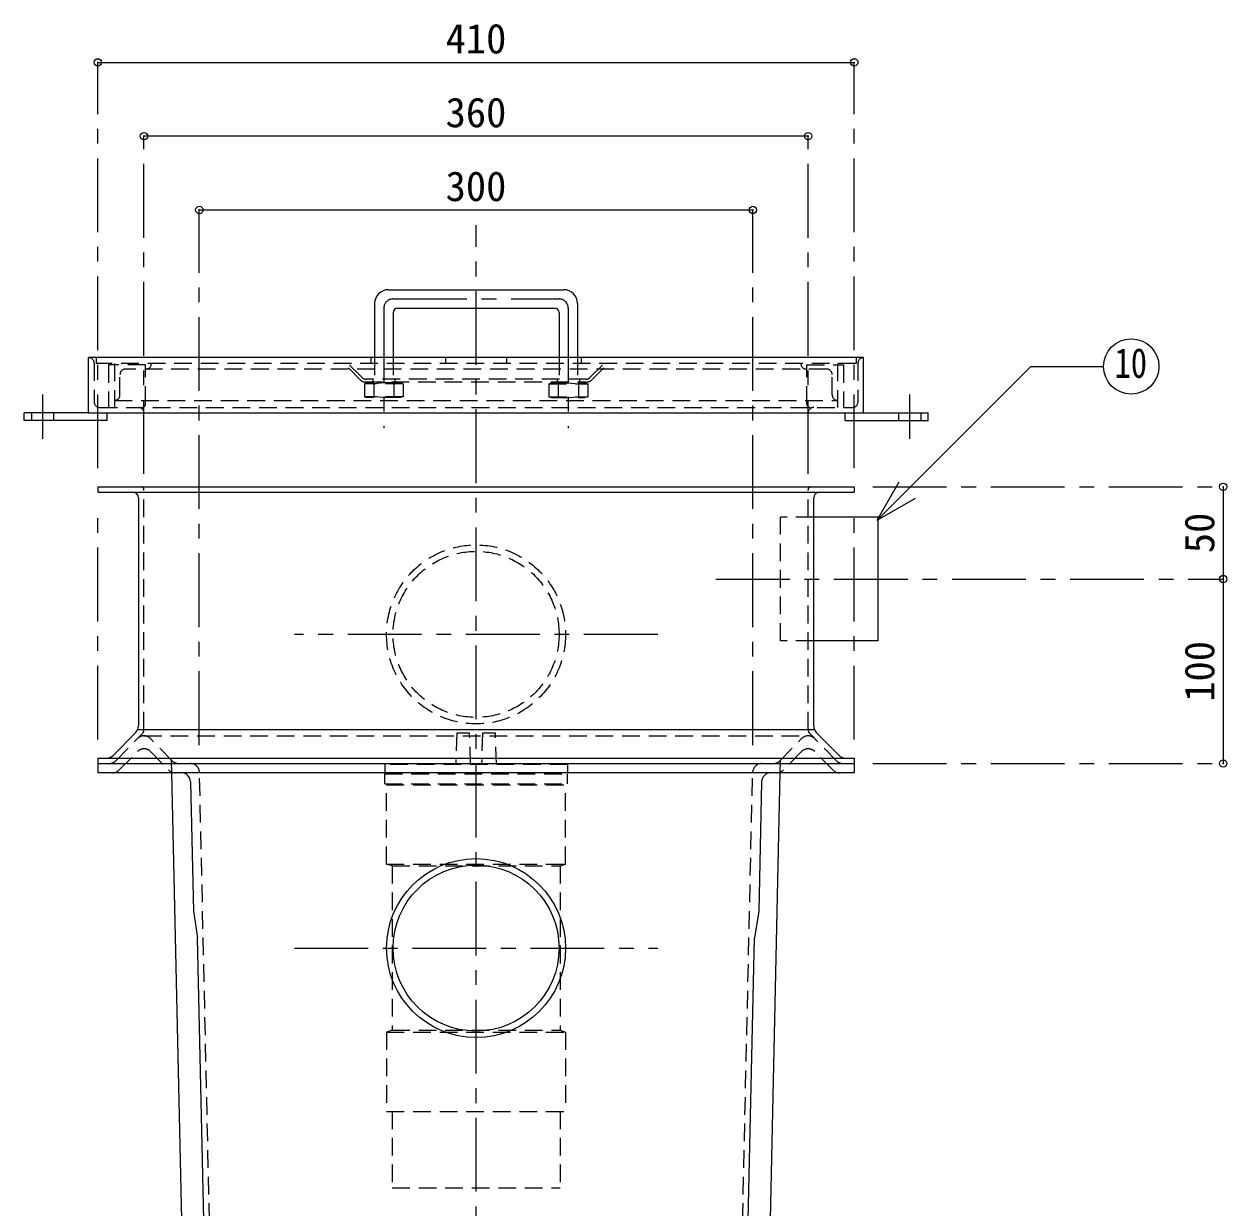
# Model space of a CAD drawing. Units: millimetres at full size, sheet at 1:8. Extents: x -1649 to 1591, y -1079 to 1169.
# Drawn here: x 26 to 678, y -636 to 6 of the extents above; entities that cross this region are included whole.
import ezdxf
from ezdxf.enums import TextEntityAlignment as Align

# ---------------------------------------------------------------- set-up
doc = ezdxf.new("R2010")
doc.units = ezdxf.units.MM
doc.header["$LTSCALE"] = 8
doc.header["$PDMODE"] = 32
doc.header["$PDSIZE"] = 4
doc.linetypes.add('CHAIN1', pattern=[8, 5, -1, 1, -1])
doc.linetypes.add('DASHED1', pattern=[1.8, 1.2, -0.6])
doc.layers.add('0-0_ﾚｲﾔ1', color=4, linetype='Continuous', lineweight=9)
doc.styles.add('ＭＳ ゴシック', font='')
doc.styles.get('ＭＳ ゴシック').set_extended_font_data('MS Gothic')

msp = doc.modelspace()

# ---------------------------------------------------------------- linework, layer by layer
at = {"layer": '0-0_ﾚｲﾔ1'}
for p, q in [((66.424, -14.982), (476.424, -14.982)), ((451.424, -54.982), (91.424, -54.982)), ((121.424, -94.982), (421.424, -94.982)), ((223.924, -138.182), (318.924, -138.182)), ((216.424, -145.682), (216.424, -174.982)), ((228.924, -148.182), (313.924, -148.182)), ((326.424, -145.682), (326.424, -174.982)), ((226.424, -150.682), (226.424, -174.982)), ((316.424, -150.682), (316.424, -174.982)), ((61.424, -204.982), (26.424, -204.982)), ((26.424, -208.982), (26.424, -204.982)), ((71.424, -208.982), (71.424, -204.982)), ((471.424, -208.982), (471.424, -204.982)), ((481.424, -204.982), (516.424, -204.982)), ((516.424, -208.982), (516.424, -204.982)), ((71.424, -208.982), (26.424, -208.982)), ((471.424, -208.982), (516.424, -208.982)), ((676.424, -244.982), (676.424, -294.982)), ((489.424, -261.482), (454.424, -261.482)), ((489.424, -328.482), (489.424, -261.482)), ((676.424, -294.982), (676.424, -394.982)), ((489.424, -328.482), (454.424, -328.482)), ((113.826, -728.253), (106.531, -399.982)), ((429.021, -728.253), (436.316, -399.982))]:
    msp.add_line(p, q, dxfattribs=at)
at = {"layer": '0-0_ﾚｲﾔ1', "linetype": 'CHAIN1'}
for p, q in [((66.424, -234.982), (66.424, -14.982)), ((476.424, -234.982), (476.424, -14.982)), ((91.424, -237.982), (91.424, -54.982)), ((451.424, -237.982), (451.424, -54.982)), ((121.424, -384.982), (121.424, -94.982)), ((421.424, -384.982), (421.424, -94.982)), ((271.424, -882.982), (271.424, -103.182)), ((226.424, -143.182), (316.424, -143.182)), ((221.424, -148.182), (221.424, -213.182)), ((321.424, -148.182), (321.424, -213.182)), ((36.424, -194.982), (36.424, -218.982)), ((506.424, -194.982), (506.424, -218.982)), ((486.424, -244.982), (676.424, -244.982)), ((66.424, -381.982), (66.424, -257.982)), ((476.424, -381.982), (476.424, -257.982)), ((401.424, -294.982), (676.424, -294.982)), ((369.924, -324.982), (172.924, -324.982)), ((486.424, -394.982), (676.424, -394.982)), ((172.924, -494.982), (369.924, -494.982))]:
    msp.add_line(p, q, dxfattribs=at)
at = {"layer": '0-0_ﾚｲﾔ1', "color": 5, "lineweight": 25}
for p, q in [((61.424, -204.982), (61.424, -174.982)), ((481.424, -174.982), (61.424, -174.982)), ((481.424, -204.982), (481.424, -174.982)), ((61.424, -204.982), (481.424, -204.982)), ((66.424, -244.982), (476.424, -244.982)), ((66.424, -244.982), (66.424, -247.982)), ((476.424, -244.982), (476.424, -247.982)), ((66.397, -247.982), (476.424, -247.982)), ((66.424, -391.982), (66.424, -399.982)), ((66.424, -391.982), (476.424, -391.982)), ((66.424, -394.982), (476.424, -394.982)), ((476.424, -391.982), (476.424, -399.982)), ((476.424, -399.982), (66.424, -399.982))]:
    msp.add_line(p, q, dxfattribs=at)
at = {"layer": '0-0_ﾚｲﾔ1', "linetype": 'DASHED1'}
for p, q in [((65.424, -174.982), (65.424, -178.182)), ((214.424, -174.982), (214.424, -178.182)), ((216.424, -174.982), (216.424, -188.682)), ((226.424, -174.982), (226.424, -188.682)), ((254.841, -174.982), (254.841, -178.182)), ((288.007, -174.982), (288.007, -178.182)), ((316.424, -174.982), (316.424, -188.682)), ((326.424, -174.982), (326.424, -188.682)), ((328.424, -174.982), (328.424, -178.182)), ((477.424, -174.982), (477.424, -178.182)), ((477.424, -178.182), (65.424, -178.182)), ((92.224, -178.982), (72.224, -178.982)), ((72.224, -178.982), (72.224, -201.982)), ((75.424, -178.182), (75.424, -201.982)), ((461.424, -181.182), (81.424, -181.182)), ((92.224, -199.982), (92.224, -178.982)), ((209.045, -187.303), (199.924, -178.182)), ((209.666, -185.803), (202.045, -178.182)), ((333.181, -185.803), (340.802, -178.182)), ((333.802, -187.303), (342.924, -178.182)), ((450.624, -199.982), (450.624, -178.982)), ((467.424, -178.182), (467.424, -201.982)), ((78.424, -195.182), (78.424, -184.182)), ((211.166, -188.182), (331.681, -188.182)), ((331.06, -186.682), (211.788, -186.682)), ((230.424, -188.682), (212.424, -188.682)), ((215.924, -189.182), (212.424, -188.682)), ((215.424, -186.682), (215.424, -188.182)), ((221.424, -188.682), (215.924, -189.182)), ((227.424, -186.682), (227.424, -188.182)), ((231.924, -189.182), (230.424, -188.682)), ((310.924, -189.182), (312.424, -188.682)), ((312.424, -188.682), (330.424, -188.682)), ((315.424, -186.682), (315.424, -188.182)), ((321.424, -188.682), (326.924, -189.182)), ((326.924, -189.182), (330.424, -188.682)), ((327.424, -186.682), (327.424, -188.182)), ((464.424, -195.182), (464.424, -184.182)), ((231.924, -189.182), (210.924, -189.182)), ((226.924, -189.182), (226.924, -196.182)), ((310.924, -189.182), (331.924, -189.182)), ((315.924, -189.182), (315.924, -196.182)), ((75.424, -198.182), (467.424, -198.182)), ((231.924, -196.182), (210.924, -196.182)), ((210.924, -196.182), (212.424, -196.682)), ((230.424, -196.682), (212.424, -196.682)), ((310.924, -196.182), (331.924, -196.182)), ((312.424, -196.682), (330.424, -196.682)), ((331.924, -196.182), (330.424, -196.682)), ((30.424, -204.982), (30.424, -208.982)), ((42.424, -204.982), (42.424, -208.982)), ((500.424, -204.982), (500.424, -208.982)), ((512.424, -204.982), (512.424, -208.982)), ((91.424, -376.611), (91.424, -246.482)), ((451.424, -376.611), (451.424, -246.482)), ((436.424, -328.482), (436.424, -261.482)), ((454.424, -261.482), (436.424, -261.482)), ((454.424, -328.482), (436.424, -328.482)), ((76.106, -393.48), (90.567, -378.71)), ((91.424, -379.982), (451.424, -379.982)), ((106.742, -393.48), (94.996, -381.484)), ((260.924, -378.482), (260.424, -395.482)), ((267.924, -378.482), (260.924, -378.482)), ((268.424, -395.482), (267.924, -378.482)), ((274.924, -378.482), (274.424, -395.482)), ((281.924, -378.482), (274.924, -378.482)), ((282.424, -395.482), (281.924, -378.482)), ((436.106, -393.48), (447.851, -381.484)), ((466.742, -393.48), (452.28, -378.71)), ((78.064, -398.48), (87.851, -388.484)), ((94.996, -388.484), (104.783, -398.48)), ((447.851, -388.484), (438.064, -398.48)), ((464.783, -398.48), (454.996, -388.484)), ((106.531, -399.982), (106.378, -393.109)), ((320.924, -395.482), (320.924, -399.982)), ((436.316, -399.982), (436.469, -393.109)), ((130.772, -815.648), (121.532, -399.871)), ((221.924, -400.482), (320.924, -400.482)), ((221.924, -405.982), (221.924, -400.482)), ((412.076, -815.648), (421.315, -399.871)), ((319.924, -449.482), (319.924, -406.482)), ((222.924, -449.482), (319.924, -449.482)), ((225.924, -450.482), (222.924, -449.482)), ((316.924, -450.482), (316.924, -539.482)), ((225.924, -539.482), (222.924, -540.482)), ((222.924, -540.482), (319.924, -540.482)), ((222.924, -540.482), (222.924, -583.482)), ((316.924, -539.482), (319.924, -540.482)), ((319.924, -540.482), (319.924, -583.482)), ((222.924, -583.482), (319.924, -583.482)), ((316.924, -583.482), (316.924, -624.982))]:
    msp.add_line(p, q, dxfattribs=at)
at = {"layer": '0-0_ﾚｲﾔ1', "color": 7, "linetype": 'DASHED1', "lineweight": 18}
for p, q in [((64.424, -177.982), (64.424, -198.982)), ((478.424, -177.982), (478.424, -198.982)), ((67.424, -201.982), (475.424, -201.982))]:
    msp.add_line(p, q, dxfattribs=at)
at = {"layer": '0-0_ﾚｲﾔ1', "color": 7, "lineweight": 18}
for p, q in [((488.76, -263.075), (500.76, -242.29)), ((88.424, -250.982), (88.424, -374.571)), ((454.424, -374.571), (454.424, -250.982)), ((488.76, -263.075), (509.545, -251.075)), ((86.996, -378.069), (74.845, -390.48)), ((88.053, -376.46), (454.794, -376.46)), ((455.851, -378.069), (468.003, -390.48)), ((116.642, -404.871), (118.2, -474.982)), ((118.2, -474.982), (120.521, -489.406)), ((127.838, -818.648), (120.521, -489.406)), ((415.01, -818.648), (422.326, -489.406))]:
    msp.add_line(p, q, dxfattribs=at)
at = {"layer": '0-0_ﾚｲﾔ1', "linetype": 'DASHED1'}
for points in [[(450.624, -178.982), (470.624, -178.982), (470.624, -201.982)], [(212.424, -188.682), (210.924, -189.182), (210.924, -196.182)], [(230.424, -188.682), (226.924, -189.182), (221.424, -188.682)], [(312.424, -188.682), (315.924, -189.182), (321.424, -188.682)], [(330.424, -188.682), (331.924, -189.182), (331.924, -196.182)], [(215.924, -189.182), (215.924, -196.182), (212.424, -196.682)], [(231.924, -189.182), (231.924, -196.182), (230.424, -196.682), (226.924, -196.182)], [(310.924, -189.182), (310.924, -196.182), (312.424, -196.682), (315.924, -196.182)], [(326.924, -189.182), (326.924, -196.182), (330.424, -196.682)], [(226.924, -196.182), (221.424, -196.682), (215.924, -196.182)], [(315.924, -196.182), (321.424, -196.682), (326.924, -196.182)], [(320.924, -395.482), (221.924, -395.482), (221.924, -399.982)], [(221.924, -405.982), (320.924, -405.982), (320.924, -400.482)], [(222.924, -449.482), (222.924, -406.482), (319.924, -406.482)], [(225.924, -450.482), (316.924, -450.482), (319.924, -449.482)], [(225.924, -450.482), (225.924, -539.482), (316.924, -539.482)], [(225.924, -583.482), (225.924, -624.982), (316.924, -624.982)]]:
    msp.add_lwpolyline(points, dxfattribs=at)
at = {"layer": '0-0_ﾚｲﾔ1', "color": 7, "lineweight": 18}
for points in [[(488.76, -263.075), (572.047, -179.788), (611.544, -179.788)], [(426.205, -404.871), (424.647, -474.982), (422.326, -489.406)]]:
    msp.add_lwpolyline(points, dxfattribs=at)
msp.add_circle((626.544, -179.788), 15, dxfattribs=at)
at = {"layer": '0-0_ﾚｲﾔ1', "linetype": 'DASHED1'}
for radius in [48.5, 45]:
    msp.add_circle((271.424, -324.982), radius, dxfattribs=at)
at = {"layer": '0-0_ﾚｲﾔ1', "color": 5, "lineweight": 25}
for radius in [48.5, 45]:
    msp.add_circle((271.424, -494.982), radius, dxfattribs=at)
at = {"layer": '0-0_ﾚｲﾔ1'}
for centre, radius, start, end in [((223.924, -145.682), 7.5, 90, 180), ((318.924, -145.682), 7.5, 0, 90), ((228.924, -150.682), 2.5, 90, 180), ((313.924, -150.682), 2.5, 0, 90)]:
    msp.add_arc(centre, radius, start, end, dxfattribs=at)
at = {"layer": '0-0_ﾚｲﾔ1', "linetype": 'CHAIN1'}
for centre, start, end in [((226.424, -148.182), 90, 180), ((316.424, -148.182), 0, 90)]:
    msp.add_arc(centre, 5, start, end, dxfattribs=at)
at = {"layer": '0-0_ﾚｲﾔ1', "color": 7, "linetype": 'DASHED1', "lineweight": 18}
for centre, start, end in [((61.424, -177.982), 0, 90), ((481.424, -177.982), 90, 180), ((67.424, -198.982), 180, 270), ((88.424, -204.982), 0, 90), ((454.424, -204.982), 90, 180), ((475.424, -198.982), 270, 0)]:
    msp.add_arc(centre, 3, start, end, dxfattribs=at)
at = {"layer": '0-0_ﾚｲﾔ1', "linetype": 'DASHED1'}
for centre, radius, start, end in [((81.424, -184.182), 3, 90, 180), ((92.424, -178.182), 3, 270, 0), ((450.424, -178.182), 3, 180, 270), ((461.424, -184.182), 3, 0, 90), ((211.166, -185.182), 3, 225, 270), ((211.788, -183.682), 3, 225, 270), ((331.06, -183.682), 3, 270, 315), ((331.681, -185.182), 3, 270, 315), ((75.424, -195.182), 3, 270, 0), ((467.424, -195.182), 3, 180, 270), ((90.224, -199.982), 2, 270, 0), ((452.624, -199.982), 2, 180, 270), ((89.924, -246.482), 1.5, 0, 90), ((452.924, -246.482), 1.5, 90, 180), ((88.424, -376.611), 3, 315.6053, 0), ((454.424, -376.611), 3, 180, 224.3947), ((91.424, -384.982), 5, 44.3947, 135.6053), ((451.424, -384.982), 5, 44.3947, 135.6053), ((91.424, -391.982), 5, 44.3947, 135.6053), ((451.424, -391.982), 5, 44.3947, 135.6053), ((72.533, -389.982), 5, 270, 315.6053), ((110.314, -389.982), 5, 224.3947, 270), ((116.534, -399.982), 5, 1.27303, 90), ((426.314, -399.982), 5, 90, 178.72697), ((432.533, -389.982), 5, 270, 315.6053), ((470.314, -389.982), 5, 224.3947, 270), ((74.491, -394.982), 5, 270, 315.6053), ((108.356, -394.982), 5, 224.3947, 270), ((434.491, -394.982), 5, 270, 315.6053), ((468.356, -394.982), 5, 224.3947, 270)]:
    msp.add_arc(centre, radius, start, end, dxfattribs=at)
at = {"layer": '0-0_ﾚｲﾔ1', "color": 7, "lineweight": 18}
for centre, radius, start, end in [((85.424, -250.982), 3, 0, 90), ((457.424, -250.982), 3, 90, 180), ((83.424, -374.571), 5, 315.6053, 0), ((459.424, -374.571), 5, 180, 224.3947), ((71.272, -386.982), 5, 270, 315.6053), ((471.576, -386.982), 5, 224.3947, 270), ((111.643, -404.982), 5, 1.27303, 90), ((431.204, -404.982), 5, 90, 178.72697)]:
    msp.add_arc(centre, radius, start, end, dxfattribs=at)
at = {"layer": '0-0_ﾚｲﾔ1', "color": 1}
for p in [(66.424, -14.982), (476.424, -14.982), (91.424, -54.982), (451.424, -54.982), (121.424, -94.982), (421.424, -94.982), (676.424, -244.982), (676.424, -294.982), (676.424, -394.982)]:
    msp.add_point(p, dxfattribs=at)

# ---------------------------------------------------------------- texts
at = {"layer": '0-0_ﾚｲﾔ1', "color": 7, "style": 'ＭＳ ゴシック'}
for s, p in [('410', (254.924, -14.982)), ('360', (254.924, -54.982)), ('300', (254.924, -94.982))]:
    msp.add_text(s, height=16.13, dxfattribs=at).set_placement(p, align=Align.BOTTOM_LEFT)
at = {"layer": '0-0_ﾚｲﾔ1', "color": 7, "style": 'ＭＳ ゴシック', "width": 0.8}
msp.add_text('10', height=16.13, dxfattribs=at).set_placement((617.544, -190.788), align=Align.BOTTOM_LEFT)
at = {"layer": '0-0_ﾚｲﾔ1', "color": 7, "style": 'ＭＳ ゴシック'}
for s, p in [('50', (676.424, -280.982)), ('100', (676.424, -361.482))]:
    msp.add_text(s, height=16.13, rotation=90, dxfattribs=at).set_placement(p, align=Align.BOTTOM_LEFT)

doc.saveas('drawing.dxf')
